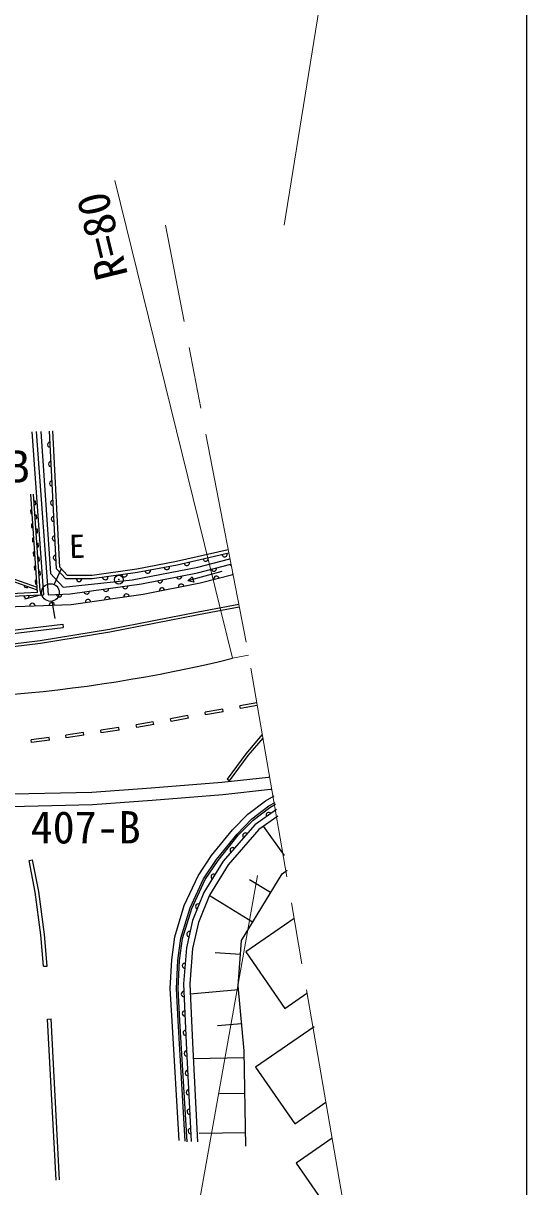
# Model space of a CAD drawing. Units: millimetres, scale not verified. Extents: x 40000 to 680000, y 20000 to 380000.
# Drawn here: x 550478 to 579000, y 231891 to 297821 of the extents above; entities that cross this region are included whole.
import ezdxf
from ezdxf.enums import TextEntityAlignment as Align

# ---------------------------------------------------------------- set-up
doc = ezdxf.new("R2010")
doc.units = ezdxf.units.MM
doc.header["$LTSCALE"] = 1000
doc.header["$PDMODE"] = 32
doc.header["$PDSIZE"] = 500
doc.linetypes.add('CHAIN', pattern=[18.5, 12, -1.5, 3.5, -1.5])
for name, color, linetype, lineweight in [('M-BGD', 7, 'Continuous', 25), ('M-BMK', 2, 'CHAIN', 13), ('M-STR-HTXT', 7, 'Continuous', 13), ('M-STR-STRC', 7, 'Continuous', 25), ('M-TTL-BAND', 7, 'Continuous', 25)]:
    doc.layers.add(name, color=color, linetype=linetype, lineweight=lineweight)
doc.layers.add('M-OTRS', color=6, linetype='Continuous')
doc.styles.add('ＭＳ ゴシック', font='')
doc.styles.get('ＭＳ ゴシック').set_extended_font_data('MS Gothic')

msp = doc.modelspace()

# ---------------------------------------------------------------- linework, layer by layer
at = {"layer": 'M-BGD'}
for p, q in [((550963, 274667), (551631, 265426)), ((551212, 274685), (551881, 265437)), ((551465, 274690), (552025, 266649)), ((552362, 266912), (551958, 274713)), ((552558, 266994), (552158, 274724)), ((551281, 265561), (550903, 271140)), ((551427, 265655), (551066, 271136)), ((551172, 270749), (551092, 270744)), ((551105, 270544), (551185, 270549)), ((551185, 270549), (551172, 270749)), ((550964, 270242), (550884, 270236)), ((550884, 270236), (550897, 270037)), ((550897, 270037), (550977, 270042)), ((551224, 269951), (551144, 269945)), ((551157, 269746), (551237, 269751)), ((551237, 269751), (551224, 269951)), ((551018, 269444), (550938, 269438)), ((550938, 269438), (550951, 269239)), ((550951, 269239), (551031, 269244)), ((551277, 269152), (551197, 269147)), ((551290, 268953), (551277, 269152)), ((551072, 268645), (550992, 268640)), ((550992, 268640), (551006, 268440)), ((551006, 268440), (551085, 268446)), ((551210, 268947), (551290, 268953)), ((551329, 268354), (551249, 268349)), ((551342, 268154), (551329, 268354)), ((551126, 267847), (551046, 267842)), ((551046, 267842), (551060, 267642)), ((551263, 268149), (551342, 268154)), ((562084, 267989), (559162, 267316)), ((562122, 267793), (559203, 267120)), ((551060, 267642), (551140, 267648)), ((551180, 267049), (551100, 267044)), ((551100, 267044), (551114, 266844)), ((551382, 267556), (551302, 267551)), ((551315, 267351), (551395, 267356)), ((551395, 267356), (551382, 267556)), ((559162, 267316), (556909, 266893)), ((559203, 267120), (556941, 266695)), ((560357, 266688), (562241, 267174)), ((560365, 266996), (562185, 267465)), ((548938, 266690), (551260, 265872)), ((548947, 266528), (551271, 265709)), ((551114, 266844), (551194, 266850)), ((551434, 266757), (551354, 266752)), ((551368, 266553), (551447, 266558)), ((551447, 266558), (551434, 266757)), ((552025, 266649), (552737, 265863)), ((552225, 266018), (552641, 266927)), ((552893, 266330), (552362, 266912)), ((552981, 266530), (552558, 266994)), ((554374, 266533), (552981, 266530)), ((556909, 266893), (554374, 266533)), ((556941, 266695), (554388, 266334)), ((556641, 266277), (560365, 266996)), ((557177, 266058), (560357, 266688)), ((561733, 266746), (559804, 266219)), ((559804, 266219), (560053, 266443)), ((560053, 266443), (560132, 266153)), ((560490, 266103), (562355, 266584)), ((550551, 265963), (550524, 265888)), ((550524, 265888), (550713, 265821)), ((550713, 265821), (550739, 265897)), ((551234, 266251), (551154, 266246)), ((551154, 266246), (551168, 266046)), ((551168, 266046), (551248, 266051)), ((552737, 265863), (556641, 266277)), ((554388, 266334), (552893, 266330)), ((553139, 265490), (557177, 266058)), ((557277, 265467), (560490, 266103)), ((560132, 266153), (559804, 266219)), ((551479, 265420), (548756, 265295)), ((551281, 265561), (548911, 265452)), ((551533, 265436), (550567, 265180)), ((551427, 265655), (551479, 265420)), ((551479, 265420), (551631, 265426)), ((551881, 265437), (553139, 265490)), ((552100, 265071), (552267, 264085)), ((553193, 264892), (557277, 265467)), ((548804, 264723), (553193, 264892)), ((560377, 264443), (555357, 263471)), ((562684, 264885), (560377, 264443)), ((562712, 264738), (560405, 264295)), ((549713, 263418), (552713, 263778)), ((552713, 263778), (552737, 263579)), ((560405, 264295), (555383, 263323)), ((549737, 263220), (552737, 263579)), ((555357, 263471), (551441, 262826)), ((555383, 263323), (551462, 262678)), ((551441, 262826), (549102, 262542)), ((551462, 262678), (549115, 262393)), ((563707, 259307), (562750, 259136)), ((562777, 258988), (562750, 259136)), ((563732, 259159), (562777, 258988)), ((559806, 258595), (558822, 258409)), ((559833, 258448), (558849, 258261)), ((559833, 258448), (559806, 258595)), ((561776, 258946), (560779, 258778)), ((560806, 258630), (560779, 258778)), ((561803, 258798), (560806, 258630)), ((561803, 258798), (561776, 258946)), ((555882, 257920), (554871, 257765)), ((555904, 257772), (555882, 257920)), ((557844, 258242), (556878, 258071)), ((556903, 257923), (556878, 258071)), ((557870, 258094), (556903, 257923)), ((557870, 258094), (557844, 258242)), ((558849, 258261), (558822, 258409)), ((551940, 257349), (550928, 257217)), ((550945, 257068), (550928, 257217)), ((551959, 257200), (550945, 257068)), ((551959, 257200), (551940, 257349)), ((553883, 257623), (552891, 257477)), ((552912, 257329), (552891, 257477)), ((553905, 257474), (552912, 257329)), ((553905, 257474), (553883, 257623)), ((554893, 257617), (554871, 257765)), ((555904, 257772), (554893, 257617)), ((564018, 257510), (563081, 256424)), ((564051, 257319), (563199, 256330)), ((563081, 256424), (562022, 254981)), ((563199, 256330), (562143, 254892)), ((554360, 254251), (557727, 254497)), ((557727, 254497), (561719, 254811)), ((561719, 254811), (564374, 255107)), ((562143, 254892), (562022, 254981)), ((564374, 255107), (564431, 255119)), ((547932, 254104), (554360, 254251)), ((557780, 253799), (561785, 254114)), ((561785, 254114), (564483, 254415)), ((564203, 253766), (564693, 254033)), ((564483, 254415), (564551, 254429)), ((547948, 253404), (554393, 253551)), ((554393, 253551), (557780, 253799)), ((563198, 253003), (564203, 253766)), ((563430, 252740), (564393, 253471)), ((563496, 252665), (564448, 253387)), ((564825, 253269), (563588, 252398)), ((564393, 253471), (564756, 253669)), ((564448, 253387), (564774, 253565)), ((562324, 252109), (563198, 253003)), ((562586, 251876), (563430, 252740)), ((562661, 251809), (563496, 252665)), ((564891, 252888), (563825, 252136)), ((561148, 250652), (562324, 252109)), ((561430, 250444), (562586, 251876)), ((563588, 252398), (561810, 250347)), ((563825, 252136), (562093, 250139)), ((565276, 250664), (564079, 252316)), ((561510, 250384), (562661, 251809)), ((560383, 249517), (561148, 250652)), ((550809, 250372), (551006, 250410)), ((551154, 248590), (550809, 250372)), ((551352, 248622), (551006, 250410)), ((560689, 249345), (561430, 250444)), ((561810, 250347), (560713, 248573)), ((560776, 249296), (561510, 250384)), ((562093, 250139), (561026, 248414)), ((559597, 247819), (560383, 249517)), ((559925, 247693), (560689, 249345)), ((560019, 247658), (560776, 249296)), ((562834, 245853), (565147, 249624)), ((564493, 248558), (563297, 249291)), ((565147, 249624), (565421, 249822)), ((551478, 246157), (551154, 248590)), ((551676, 246179), (551352, 248622)), ((560713, 248573), (560060, 246970)), ((561026, 248414), (560396, 246866)), ((563466, 246883), (561015, 248387)), ((559055, 246047), (559597, 247819)), ((559398, 245972), (559925, 247693)), ((559496, 245951), (560019, 247658)), ((560060, 246970), (559721, 245438)), ((560396, 246866), (560068, 245386)), ((565819, 247099), (563081, 245201)), ((551627, 244381), (551478, 246157)), ((551826, 244397), (551676, 246179)), ((558887, 244751), (559055, 246047)), ((559236, 244720), (559398, 245972)), ((559336, 244711), (559496, 245951)), ((559721, 245438), (559555, 243390)), ((560068, 245386), (559905, 243383)), ((562655, 243271), (562834, 245853)), ((558806, 243129), (558887, 244751)), ((559156, 243129), (559236, 244720)), ((559257, 243129), (559336, 244711)), ((562778, 245051), (561344, 245150)), ((563081, 245201), (565301, 242000)), ((551627, 244381), (551826, 244397)), ((559555, 243390), (559710, 240036)), ((559905, 243383), (560060, 240053)), ((558904, 241266), (558806, 243129)), ((559253, 241285), (559156, 243129)), ((559353, 241291), (559257, 243129)), ((562676, 243043), (559933, 242796)), ((562986, 239595), (562655, 243271)), ((565301, 242000), (566551, 242867)), ((551853, 241385), (552053, 241398)), ((552337, 232271), (551853, 241385)), ((552537, 232282), (552053, 241398)), ((559301, 234519), (558904, 241266)), ((559654, 234481), (559253, 241285)), ((559757, 234434), (559353, 241291)), ((562848, 241123), (561477, 241000)), ((566954, 240960), (563638, 238660)), ((559710, 240036), (559990, 234449)), ((560060, 240053), (560341, 234430)), ((563094, 234188), (562986, 239595)), ((562994, 239201), (560105, 239143)), ((563638, 238660), (565857, 235459)), ((563034, 237180), (561590, 237151)), ((565857, 235459), (567621, 236682)), ((563079, 234952), (560434, 234899)), ((567973, 234643), (565937, 233231)), ((565937, 233231), (568157, 230030))]:
    msp.add_line(p, q, dxfattribs=at)
msp.add_circle((552017, 265564), 500, dxfattribs=at)
for centre, start, end in [((551998, 273946), 92.96251, 272.96251), ((552055, 272848), 92.96251, 272.96251), ((552112, 271749), 92.96251, 272.96251), ((552168, 270651), 92.96251, 272.96251), ((552216, 269734), 92.96251, 272.96251), ((552273, 268635), 92.96251, 272.96251), ((552330, 267537), 92.96251, 272.96251), ((561886, 267738), 192.97892, 12.97892), ((558612, 267009), 190.63311, 10.63311), ((559743, 267244), 192.97892, 12.97892), ((560814, 267491), 192.97892, 12.97892), ((562344, 267201), 194.48319, 235.74982), ((555120, 266437), 188.06692, 8.06692), ((556209, 266592), 188.06692, 8.06692), ((557531, 266806), 190.63311, 10.63311), ((559306, 266480), 191.1946, 11.1946), ((561279, 266926), 194.48319, 14.48319), ((561421, 266343), 14.48319, 194.48319), ((562486, 266618), 165.02162, 194.48319), ((553641, 266332), 180.14973, 0.14973), ((555158, 265774), 188.00788, 8.00788), ((556247, 265928), 188.00788, 8.00788), ((558227, 266266), 191.1946, 11.1946), ((558344, 265678), 11.1946, 191.1946), ((559423, 265891), 11.1946, 191.1946), ((550667, 265383), 182.62448, 2.62448), ((552510, 265464), 182.42955, 2.42955), ((554069, 265621), 188.00788, 8.00788), ((554146, 265026), 8.00788, 188.00788), ((555235, 265179), 8.00788, 188.00788), ((556324, 265333), 8.00788, 188.00788), ((550998, 264807), 2.20927, 182.20927), ((552098, 264850), 2.20927, 182.20927), ((564380, 252956), 35.15846, 215.15846), ((563059, 251788), 49.08009, 229.08009), ((562339, 250957), 49.08009, 229.08009), ((561262, 249460), 58.26425, 238.26425), ((560387, 247772), 67.84159, 247.84159), ((559891, 246204), 77.53008, 257.53008), ((559638, 244414), 85.34471, 265.34471), ((559582, 242812), 92.65854, 272.65854), ((559633, 241713), 92.65854, 272.65854), ((559684, 240614), 92.65854, 272.65854), ((559740, 239440), 92.86076, 272.86076), ((559795, 238341), 92.86076, 272.86076), ((559850, 237242), 92.86076, 272.86076), ((559905, 236144), 92.86076, 272.86076), ((559960, 235045), 92.86076, 272.86076)]:
    msp.add_arc(centre, 150, start, end, dxfattribs=at)
at = {"layer": 'M-BMK'}
for p, q in [((563096, 262753), (558529, 286384)), ((563238, 262017), (562331, 261840)), ((563366, 261278), (568976, 228849))]:
    msp.add_line(p, q, dxfattribs=at)
at = {"layer": 'M-OTRS'}
msp.add_point((555892, 266292), dxfattribs=at)
at = {"layer": 'M-STR-HTXT'}
for p, q in [((565250, 286385), (572330, 330085)), ((562331, 261840), (555665, 288911)), ((563743, 249521), (557548, 214806))]:
    msp.add_line(p, q, dxfattribs=at)
at = {"layer": 'M-STR-STRC'}
msp.add_arc((543203, 339519), 80000, 264.61057, 283.83292, dxfattribs=at)
at = {"layer": 'M-TTL-BAND'}
msp.add_line((579000, 20000), (579000, 370000), dxfattribs=at)

# ---------------------------------------------------------------- texts
at = {"layer": 'M-BGD', "style": 'ＭＳ ゴシック'}
msp.add_text('E', height=1320, rotation=1.807, dxfattribs=at).set_placement((553110, 267112), align=Align.BOTTOM_LEFT)
at = {"layer": 'M-STR-HTXT', "style": 'ＭＳ ゴシック'}
msp.add_text('R=80', height=1833, rotation=103.833, dxfattribs=at).set_placement((556952, 283684), align=Align.BOTTOM_LEFT)
at = {"layer": 'M-STR-STRC', "style": 'ＭＳ ゴシック'}
for p in [(544604, 271237), (550897, 250792)]:
    msp.add_text('407-B', height=1833, dxfattribs=at).set_placement(p, align=Align.BOTTOM_LEFT)

doc.saveas('drawing.dxf')
